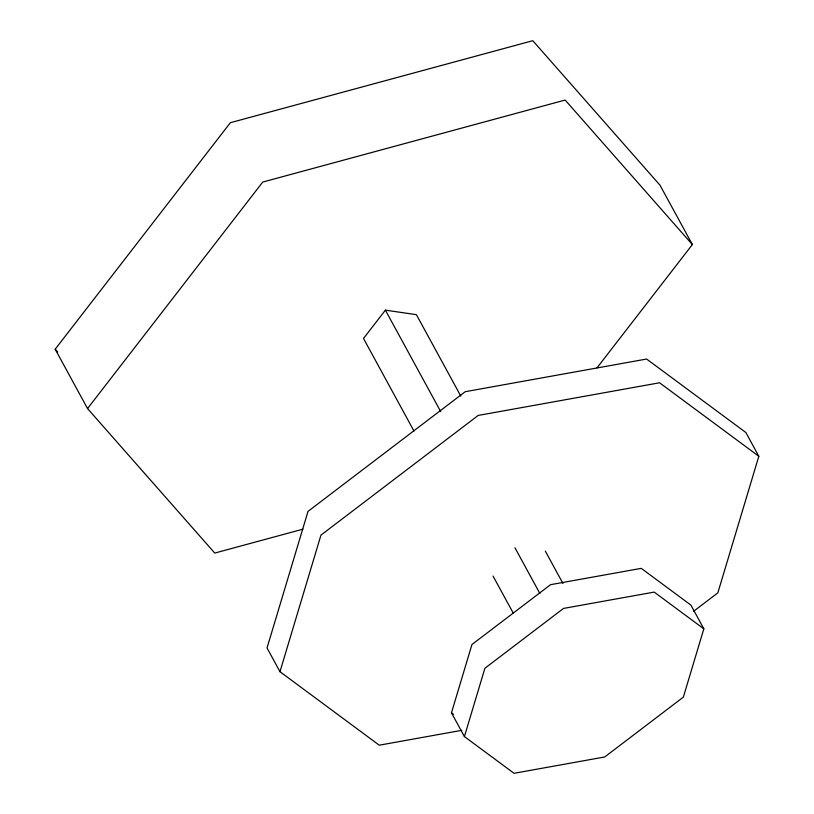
<?xml version="1.0" encoding="UTF-8"?>
<svg xmlns="http://www.w3.org/2000/svg" width="814" height="814" viewBox="0 0 814 814"><rect width="100%" height="100%" fill="white"/><g stroke="black" fill="none" stroke-linecap="round" stroke-linejoin="round"><path stroke-width="1.22" d="M461.792 730.331L379.243 745.197L279.975 671.703L320.96 535.113L478.194 415.435L659.554 382.773L758.821 456.267L717.836 592.857L693.65 611.263M451.465 712.81L471.957 644.515L550.569 584.676L641.259 568.355L690.893 605.097L703.835 628.835L683.343 697.13L604.731 756.969L514.041 773.3L464.407 736.558L451.465 712.81L453.49 714.316M464.407 736.558L484.9 668.263L563.522 608.424L654.202 592.093L703.835 628.835M302.91 529.171L214.754 553.072L87.536 408.567L55.179 349.216L230.372 122.7L532.794 40.7L660.001 185.205L692.368 244.566L597.018 367.836M87.536 408.567L262.739 182.061L565.15 100.051L692.368 244.566M460.795 396.092L416.402 314.662L385.398 310.154L363.502 338.461L413.98 431.044M55.179 349.216L57.692 352.065M758.821 456.267L745.878 432.529L646.611 359.035L465.242 391.697L308.018 511.375L267.033 647.964L279.975 671.703M545.329 551.129L562.962 583.475M385.398 310.154L440.74 411.65M514.936 547.73L539.865 593.467M493.03 576.047L513.105 612.85"/></g></svg>
